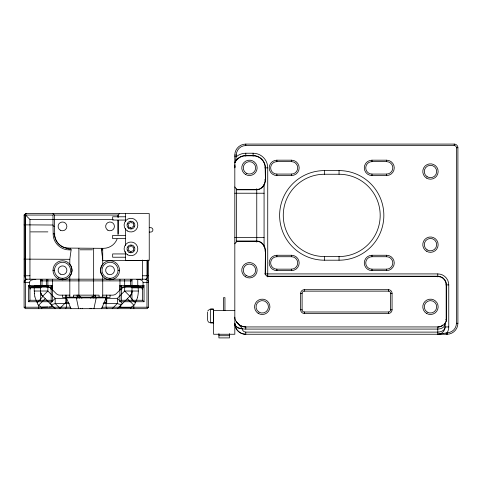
<?xml version="1.0" encoding="UTF-8"?>
<svg xmlns="http://www.w3.org/2000/svg" width="482" height="482" viewBox="0 0 482 482"><rect width="100%" height="100%" fill="white"/><g stroke="black" fill="none" stroke-linecap="round" stroke-linejoin="round"><path stroke-width="0.72" d="M118.084 233.71L118.084 220.28L118.084 233.71A14.629 14.629 0 0 1 118.048 234.8M256.761 242.097L256.761 241.337L236.421 241.452L236.644 241L256.761 241C261.883 240.976 265.618 246.188 265.443 251.032L265.443 273.613A3.127 3.127 0 0 0 265.618 274.698A2.247 2.247 0 0 0 266.95 276.017A3.657 2.109 45 0 0 267.733 276.499L437.789 276.499A8.387 8.387 0 0 1 446.169 284.886L446.169 319.626A7.314 5.169 -90 0 1 445.868 322.084A5.459 5.459 0 0 0 446.483 319.626L446.471 284.886A8.688 8.688 0 0 0 437.789 276.198L268.034 276.198A3.127 3.127 0 0 1 266.95 276.023M137.864 286.368C138.605 289.845 138.412 293.556 137.611 297.051M234.818 162.205A12.345 12.345 0 0 1 245.79 155.517L253.104 155.517A12.345 12.345 0 0 1 265.443 167.857L265.431 180.587A9.007 9.007 0 0 1 265.214 182.172C264.437 186.154 260.991 189.836 256.761 189.8L236.644 189.8L236.421 189.348L257.135 189.45A7.164 7.164 0 0 0 258.515 189.239L258.629 189.209A7.531 7.531 0 0 0 260.166 188.607L260.503 188.42A8.61 8.61 0 0 0 262.859 186.335L263.299 185.751A9.971 9.971 0 0 0 263.859 184.817L264.19 184.124A10.797 10.797 0 0 0 264.558 183.172L264.708 182.666A11.333 11.333 78 0 0 265.112 179.864M130.718 308.679C130.405 306.112 135.117 306.239 135.346 302.66A9.14 0.681 45 0 1 129.839 296.195L124.669 291.02L124.669 279.421M136.713 279.421A26.251 26.251 0 0 1 138.183 279.458C140.009 279.524 142.865 280.078 143.058 282.35L143.058 287.832L131.984 287.832L130.52 286.368L130.52 279.421L131.984 280.886L40.554 280.886L42.018 279.421L42.018 286.368L40.554 287.832L29.486 287.832L29.697 281.47L31.246 280.114L33.854 279.5A23.678 23.678 0 0 1 35.825 279.427M234.867 324.061A11.839 11.237 0 0 0 238.072 331.104L238.283 331.285A10.947 10.387 0 0 0 241.458 333.363L241.735 333.478A10.477 9.941 0 0 0 245.79 334.255L446.928 334.255L446.959 332.809M234.975 164.79L234.818 167.857A10.972 10.972 0 0 1 234.939 166.224M102.714 248.338L102.732 264.196L101.202 266.775L100.563 269.522A4.784 2.392 -90 0 0 100.563 271.041L101.202 273.782L102.732 276.361L102.726 297.34L99.069 297.34L99.069 295.147L73.469 295.147L73.469 297.34L69.812 297.34L69.812 276.361L71.342 273.782L71.975 271.041A4.784 2.392 -90 0 0 71.975 269.522L71.342 266.775L69.812 264.196L69.812 259.31L71.119 249.851L70.535 248.338M235.33 162.157L235.457 161.38M235.481 161.247L235.999 158.355M131.863 292.333L131.875 292.261A6.133 5.049 89.8 0 0 131.917 291.724L131.966 291.568A5.941 4.778 90 0 0 131.948 291.02A7.314 7.314 0 0 1 129.839 296.195L117.355 308.679M93.924 308.679L96.189 297.888M137.539 297.346L136.605 300.172M131.682 293.104L131.755 292.833A6.465 5.471 88.8 0 0 131.773 292.429M34.68 286.368L34.228 287.832L34.228 291.02L47.869 291.02L55.183 298.334L66.42 298.334M131.544 293.514L130.833 294.966M102.714 259.195L101.419 249.851L102.009 248.338M26.161 213.592L25.558 215.056L25.564 307.215L24.829 307.95M101.582 308.679L106.118 297.888L66.426 297.888L70.956 308.679M207.784 310.92L209.64 309.239M147.04 278.241L147.088 278.144A4.657 1.277 -90 0 0 147.432 277.174M65.582 308.679L66.426 307.215L66.426 297.159L106.112 297.159L106.112 307.215L106.956 308.679M25.992 213.592L24.956 215.056L24.956 275.764A1.771 0.488 -90 0 0 24.962 275.945A2.253 0.621 -90 0 0 25.106 277.102M146.649 278.825L146.552 278.933A12.134 3.332 -90 0 1 146.317 279.132M121.115 305.022L120.157 306.365L120.964 306.817M148.438 260.027L148.438 307.215L146.98 308.679L25.564 308.679L24.1 307.215L24.1 215.056L25.564 213.592L149.239 213.592L149.239 260.407L125.471 260.407L125.471 251.49M24.106 215.056L52.99 215.056L53.725 214.327M28.486 301.732L29.95 300.268L51.164 300.268L52.622 301.732L52.622 285.639L28.486 285.639L28.486 301.732L52.622 301.732M119.548 213.592L118.084 215.056L118.084 217.298L118.084 215.056L54.454 215.056L52.99 213.592M52.622 285.639L51.164 287.103L29.95 287.103L28.486 285.639M41.826 308.679C42.151 306.1 37.409 306.257 37.192 302.66A9.14 0.681 -45 0 0 42.699 296.195L47.869 291.02L47.869 279.421M45.194 298.689L38.729 305.154L38.729 308.679M59.575 308.679L65.793 302.461L65.793 295.147M130.52 280.886L131.255 280.156M112.186 308.679L117.355 303.509L117.355 298.334L124.669 291.02L138.316 291.02M119.916 301.732L121.38 300.268L142.588 300.268L144.052 301.732L144.052 285.639L119.916 285.639L119.916 301.732L144.052 301.732M144.052 285.639L142.588 287.103L121.38 287.103L119.916 285.639M265.443 273.613L264.775 273.915M268.034 276.198L267.733 276.873M89.929 308.57L90.315 308.227M146.239 279.192L26.293 279.186M29.486 287.832L32.035 286.368L45.941 286.368A7.314 7.314 0 0 1 51.11 288.513L56.141 293.544A5.483 5.483 0 0 0 60.015 295.147L69.812 295.147M443.247 333.532L439.614 334.159M443.313 333.52L445.326 333.104M69.083 249.851C60.611 250.044 52.948 242.464 53.183 233.951L54.454 233.71A14.629 14.629 0 0 0 69.083 248.338L69.083 249.851L71.119 249.851M49.152 306.98L52.285 306.612L51.466 305.022M210.489 322.826L213.412 322.82L210.489 322.826L210.489 309.113L213.412 309.113L213.412 322.826M234.818 310.486L213.604 310.486L213.604 334.255L234.818 334.255L234.818 155.059A10.972 10.972 0 0 1 245.79 144.088L454.243 144.088A3.657 3.657 0 0 1 457.9 147.745L457.9 323.283A10.972 10.972 0 0 1 446.928 334.255M234.818 156.74L236.282 156.74L236.282 155.059A9.507 9.507 0 0 1 245.79 145.552L454.243 145.552A2.193 2.193 0 0 1 456.436 147.745L456.436 323.283A9.507 9.507 0 0 1 447.067 332.791L447.091 334.255M456.436 147.745L457.9 147.745M236.282 156.74A14.629 14.629 0 0 1 245.79 153.228L253.104 153.228A14.629 14.629 0 0 1 267.733 167.857L267.733 276.403M234.818 155.059L236.282 155.059M276.873 160.181L291.502 160.181A7.682 7.682 0 0 1 299.183 167.857A7.682 7.682 0 0 1 291.502 175.538L276.873 175.538A7.682 7.682 0 0 1 269.197 167.857A7.682 7.682 0 0 1 276.873 160.181L276.873 161.639A6.218 6.218 0 0 0 270.655 167.857A6.218 6.218 0 0 0 276.873 174.074L291.502 174.074A6.218 6.218 0 0 0 297.719 167.857A6.218 6.218 0 0 0 291.502 161.639L276.873 161.639M371.959 160.181L386.588 160.181A7.682 7.682 0 0 1 394.264 167.857A7.682 7.682 0 0 1 386.588 175.538L371.959 175.538A7.682 7.682 0 0 1 364.278 167.857A7.682 7.682 0 0 1 371.959 160.181L371.959 161.639A6.218 6.218 0 0 0 365.742 167.857A6.218 6.218 0 0 0 371.959 174.074L386.588 174.074A6.218 6.218 0 0 0 392.806 167.857A6.218 6.218 0 0 0 386.588 161.639L371.959 161.639M264.775 167.857L267.733 167.857M324.416 170.598L339.045 170.598A44.802 44.802 0 0 1 383.847 215.4A44.802 44.802 0 0 1 339.045 260.202L324.416 260.202A44.802 44.802 0 0 1 279.62 215.4A44.802 44.802 0 0 1 324.416 170.598L324.416 174.255A41.145 41.145 0 0 0 283.271 215.4A41.145 41.145 0 0 0 324.416 256.545L339.045 256.545A41.145 41.145 0 0 0 380.19 215.4A41.145 41.145 0 0 0 339.045 174.255L324.416 174.255M265.443 179.768L265.148 167.857A12.044 12.044 0 0 0 253.104 155.813L245.79 155.813A12.044 12.044 0 0 0 234.818 162.892M234.818 193.228L264.076 193.228M125.471 216.78L112.668 216.78L112.668 220.069L125.471 220.069M24.829 214.327L29.95 219.455L113.306 219.455M53.183 233.951L52.99 225.022L24.1 224.853M149.287 227.673L150.703 227.673A2.193 2.193 0 0 1 152.896 229.872A2.193 2.193 0 0 1 150.703 232.065L149.287 232.065M30.685 231.878L47.869 231.878M125.471 235.355L112.668 235.355L112.668 238.644L125.471 238.644M234.818 237.572L264.076 237.572M80.06 249.803L92.484 249.803M101.419 249.851L102.714 249.851M265.443 251.032L265.148 273.915A3.657 2.109 45 0 0 265.624 274.692M125.471 253.936L112.668 253.936L112.668 257.225L125.471 257.225M276.873 255.261L291.502 255.261A7.682 7.682 0 0 1 299.183 262.943A7.682 7.682 0 0 1 291.502 270.619L276.873 270.619A7.682 7.682 0 0 1 269.197 262.943A7.682 7.682 0 0 1 276.873 255.261L276.873 256.725A6.218 6.218 0 0 0 270.655 262.943A6.218 6.218 0 0 0 276.873 269.161L291.502 269.161A6.218 6.218 0 0 0 297.719 262.943A6.218 6.218 0 0 0 291.502 256.725L276.873 256.725M371.959 255.261L386.588 255.261A7.682 7.682 0 0 1 394.264 262.943A7.682 7.682 0 0 1 386.588 270.619L371.959 270.619A7.682 7.682 0 0 1 364.278 262.943A7.682 7.682 0 0 1 371.959 255.261L371.959 256.725A6.218 6.218 0 0 0 365.742 262.943A6.218 6.218 0 0 0 371.959 269.161L386.588 269.161A6.218 6.218 0 0 0 392.806 262.943A6.218 6.218 0 0 0 386.588 256.725L371.959 256.725M69.812 259.31L24.1 259.135M102.714 260.485L148.438 260.485M52.99 270.282L54.454 270.282M118.084 270.282A8.043 8.043 0 0 1 106.016 277.246A8.043 8.043 0 0 1 106.016 263.311A8.043 8.043 0 0 1 118.084 270.282L119.548 270.282M265.245 273.915L437.789 273.915A10.972 10.972 0 0 1 448.76 284.886L448.76 326.941A10.972 10.972 0 0 1 447.067 332.791M24.106 275.764L29.95 275.764M142.588 275.764L148.432 275.764M29.486 282.35L24.1 282.35A2.928 2.928 0 0 1 27.028 279.421L27.028 279.421M143.058 282.35L148.438 282.35A2.928 2.928 0 0 0 145.516 279.421M445.796 284.886L448.76 284.886M34.343 286.007L46.772 286.007M125.766 286.007L138.201 286.007M29.95 287.471L30.48 287.471M50.634 287.471L51.164 287.471M121.38 287.471L121.904 287.471M142.063 287.471L142.588 287.471M29.95 288.929L30.48 288.929L30.48 287.103M51.164 288.929L50.634 288.929L50.634 287.103M121.38 288.929L121.904 288.929L121.904 287.103M142.588 288.929L142.063 288.929L142.063 287.103M304.305 289.682L388.414 289.682A3.657 3.657 0 0 1 392.071 293.339L392.071 309.799A3.657 3.657 0 0 1 388.414 313.457L304.305 313.457A3.657 3.657 0 0 1 300.648 309.799L300.648 293.339A3.657 3.657 0 0 1 304.305 289.682L304.305 291.146A2.193 2.193 0 0 0 302.106 293.339L302.106 309.799A2.193 2.193 0 0 0 304.305 311.993L388.414 311.993A2.193 2.193 0 0 0 390.607 309.799L390.607 293.339A2.193 2.193 0 0 0 388.414 291.146L304.305 291.146M300.648 293.339L302.106 293.339M390.607 293.339L392.071 293.339M102.726 295.147L112.523 295.147A5.483 5.483 0 0 0 116.403 293.544L121.428 288.513A7.314 7.314 0 0 1 126.603 286.368L140.503 286.368L143.058 287.832M106.118 298.334L117.355 298.334L122.53 303.509A7.314 4.224 45 0 1 117.355 303.509L103.124 303.509M65.793 302.461L68.715 302.461M103.823 302.461L106.751 302.461L106.751 295.147M69.414 303.509L55.183 303.509A7.314 4.224 -45 0 1 50.014 303.509L55.183 298.334L55.183 303.509L60.358 308.679M24.1 307.215L70.619 307.215M101.925 307.215L148.438 307.215M300.648 309.799L302.106 309.799M390.607 309.799L392.071 309.799M445.796 319.626L446.471 319.626M456.436 323.283L457.9 323.283M239.078 324.976L236.391 321.729L236.897 322.398A10.972 10.972 0 0 0 245.79 326.941L438.174 326.941M448.76 326.941L445.109 326.941A7.314 5.169 0 0 1 437.789 332.11L245.748 332.11L243.82 331.538L242.5 330.049A6.875 4.862 0 0 1 242.163 328.917L242.145 328.772A13.189 9.327 0 0 0 245.79 329.086L437.789 329.086A7.314 5.169 0 0 0 445.103 323.91M218.906 335.719L229.516 335.719M210.489 309.113L213.412 309.125M66.293 248.067L103.461 248.338A14.629 14.629 0 0 0 117.078 239.054M209.64 322.699L208.417 321.97L207.615 320.476M240.855 325.766L240.578 325.621A17.768 9.134 0.1 0 1 237.343 322.868M53.183 225.823L54.454 226.648M26.209 279.126L25.895 278.831A9.08 2.494 -90 0 1 25.594 278.409M82.223 308.227L82.615 308.57M239.229 325.115L241.898 328.134M147.709 307.95L146.98 307.215L146.98 260.485M127.35 298.689L133.815 305.154L133.815 308.679M41.289 280.156L42.018 280.886M41.856 295.189L55.183 308.679M237.271 322.88L236.897 322.398M236.349 321.657L236.349 321.657A7.417 7.417 0 0 1 234.818 317.144M41.765 295.044L41.458 294.538M37.192 302.66L36.765 301.913A16.804 16.635 34.2 0 1 36.53 301.503L34.909 296.966M41.41 294.454L41.193 294.002M34.873 296.792L34.33 293.333M76.343 297.888L78.608 308.679M54.719 236.499L54.454 215.056M454.243 144.088L454.243 145.552M445.103 323.133L445.103 326.941A7.314 7.314 0 0 1 437.789 334.255L437.789 326.941A7.314 7.314 0 0 0 442.759 324.988M437.789 273.915L437.789 276.873M388.414 289.682L388.414 291.146M388.414 311.993L388.414 313.457M386.588 160.181L386.588 161.639M386.588 174.074L386.588 175.538M386.588 255.261L386.588 256.725M386.588 269.161L386.588 270.619M371.959 174.074L371.959 175.538M371.959 269.161L371.959 270.619M339.045 170.598L339.045 174.255M339.045 256.545L339.045 260.202M324.416 256.545L324.416 260.202M304.305 311.993L304.305 313.457M291.502 160.181L291.502 161.639M291.502 174.074L291.502 175.538M291.502 255.261L291.502 256.725M291.502 269.161L291.502 270.619M276.873 174.074L276.873 175.538M276.873 269.161L276.873 270.619M264.076 184.407L264.076 246.832M256.761 188.703L256.761 241.476M253.104 153.228L253.104 156.186M245.79 144.088L245.79 145.552M245.79 153.228L245.79 156.186M245.79 326.941L245.79 329.086M245.79 332.11L245.79 334.255A10.972 10.972 0 0 1 234.939 324.916M236.644 188.703L236.644 242.097M229.516 333.598L229.516 337.9L218.906 337.912L218.906 333.598M224.943 310.486L224.943 297.683L223.479 297.683L223.479 310.486M207.561 312.041L207.561 319.903M147.582 260.027L147.582 275.764A1.844 0.506 -90 0 1 147.558 276.355M142.588 259.997L142.588 279.421M142.588 285.639L142.588 300.268M138.201 285.639L138.201 287.103M137.762 279.421L137.762 286.007M131.984 279.421L131.984 300.268M125.766 285.639L125.766 287.103M125.471 213.592L125.471 221.768M125.471 228.456L125.471 245.543M121.38 285.639L121.38 300.268M119.97 279.421L119.97 289.977M110.041 278.325L110.041 279.789M110.041 295.147L110.041 297.34L106.383 297.34L106.383 295.147M95.412 295.147L95.412 297.34A3.657 3.657 0 0 0 93.134 298.141M95.044 295.147L95.044 298.075M93.653 248.338L93.653 297.159M91.755 308.257L91.755 308.679M80.783 308.257L80.783 308.679M78.885 248.338L78.885 297.159M77.494 295.147L77.494 298.075M77.126 295.147L77.126 297.34A3.657 3.657 0 0 1 79.41 298.141M66.154 295.147L66.154 297.34L62.497 297.34L62.497 295.147M62.497 278.325L62.497 279.789M52.99 215.056L52.99 225.022M52.574 279.421L52.574 289.977M51.164 285.639L51.164 300.268M46.772 285.639L46.772 287.103M46.338 279.421L46.338 286.007M40.554 279.421L40.554 300.268M34.343 285.639L34.343 287.103M29.95 219.455L29.95 279.421M29.95 285.639L29.95 300.268M439.602 333.96A22.817 19.913 -75.8 0 1 437.789 334.122M236.445 241.47A15.189 15.189 0 0 1 234.794 243.826M445.681 322.283A8.845 8.845 0 0 1 438.174 326.989M234.794 186.974A15.189 15.189 0 0 1 236.445 189.33M236.204 156.722A10.345 0.633 -80.3 0 1 235.999 157.891M245.778 327.007A7.332 3.772 0 0 1 240.934 325.73M242.085 328.573A7.314 5.29 0 0 1 234.818 323.283A11.954 11.044 32.5 0 0 234.848 324.061A7.314 5.163 -4.1 0 0 242.139 328.718M256.761 241.337A7.146 7.146 0 0 1 258.111 241.47L258.521 241.56A7.423 7.417 0 0 1 259.569 241.91L260.172 242.193A8.423 8.423 0 0 1 262.443 243.97L262.835 244.416A9.73 9.73 0 0 1 263.672 245.639L263.835 245.934A10.514 10.508 0 0 1 264.413 247.212L264.528 247.549A11.11 11.11 0 0 1 264.907 248.971L264.961 249.266A11.429 11.423 0 0 1 265.106 250.58L265.118 251.032A1.006 0.572 -77.2 0 1 264.992 251.14M264.841 179.714A1.193 0.53 64.4 0 1 265.01 179.888M445.482 333.164A8.061 1.06 -9.2 0 1 446.989 332.893M241.741 328.393A9.254 4.483 -77.7 0 1 241.898 328.838M34.415 293.327A25.407 24.154 -90 0 1 34.312 291.02M90.664 298.256A5.483 5.483 0 0 1 95.412 295.514M77.126 295.514A5.483 5.483 0 0 1 81.88 298.256M42.699 296.195A7.314 7.314 0 0 1 40.554 291.02M40.584 292.478A6.043 5.073 -89.2 0 1 40.44 291.02M41.06 293.845A7.212 6.718 -77.1 0 1 40.904 293.448M40.795 293.177A6.724 5.977 -85.4 0 1 40.669 292.713M136.448 300.105A17.328 16.997 -42.3 0 1 135.195 302.569M131.61 293.08A7.031 6.278 84.9 0 1 131.478 293.484M130.984 295.219A7.212 6.923 0.2 0 1 130.236 296.231M119.349 307.721A9.188 1.765 -8 0 1 119.241 306.986M130.471 307.643A15.014 1.091 0.1 0 1 119.277 307.209M48.049 306.92A15.02 0.572 -1.3 0 1 41.759 307.118M25.564 278.313A4.814 1.319 90 0 1 25.118 277.198M146.98 278.349A8.736 2.398 -90 0 1 146.709 278.747M147.546 276.451A2.446 0.675 90 0 1 147.456 277.048M66.275 248.158A14.888 14.4 0 0 1 54.815 236.481M130.718 227.968A0.651 0.651 0 0 0 131.941 227.805A1.301 1.301 0 0 1 133.309 226.745A0.651 0.651 0 0 0 133.779 225.606A1.301 1.301 0 0 1 133.544 223.895A0.651 0.651 0 0 0 132.791 222.919A1.301 1.301 0 0 1 131.194 222.262A0.651 0.651 0 0 0 129.971 222.425A1.301 1.301 0 0 1 128.604 223.485A0.651 0.651 0 0 0 128.134 224.624A1.301 1.301 0 0 1 128.369 226.335A0.651 0.651 0 0 0 129.122 227.311A1.301 1.301 0 0 1 130.718 227.968M127.338 230.938A6.856 6.856 0 0 0 137.81 225.335A6.856 6.856 0 0 0 127.718 219.069A6.856 6.856 0 0 0 127.338 230.938M128.881 228.456A3.934 3.934 0 0 0 134.882 225.239A3.934 3.934 0 0 0 129.098 221.648A3.934 3.934 0 0 0 128.881 228.456M130.182 251.646A0.651 0.651 0 0 0 131.417 251.712A1.301 1.301 0 0 1 132.96 250.929A0.651 0.651 0 0 0 133.635 249.899A1.301 1.301 0 0 1 133.731 248.176A0.651 0.651 0 0 0 133.171 247.073A1.301 1.301 0 0 1 131.725 246.127A0.651 0.651 0 0 0 130.495 246.061A1.301 1.301 0 0 1 128.953 246.838A0.651 0.651 0 0 0 128.278 247.875A1.301 1.301 0 0 1 128.182 249.598A0.651 0.651 0 0 0 128.742 250.7A1.301 1.301 0 0 1 130.182 251.646M127.483 254.797A6.856 6.856 0 0 0 137.81 248.935A6.856 6.856 0 0 0 127.573 242.922A6.856 6.856 0 0 0 127.483 254.797M128.965 252.279A3.934 3.934 0 0 0 134.888 248.917A3.934 3.934 0 0 0 129.013 245.465A3.934 3.934 0 0 0 128.965 252.279M246.338 173.243A6.218 6.218 0 0 0 255.665 167.857A6.218 6.218 0 0 0 246.338 162.476A6.218 6.218 0 0 0 246.338 173.243M246.145 275.523A6.218 6.218 0 0 0 255.659 270.48A6.218 6.218 0 0 0 246.537 264.763A6.218 6.218 0 0 0 246.145 275.523M427.166 249.923A6.218 6.218 0 0 0 436.686 244.886A6.218 6.218 0 0 0 427.564 239.162A6.218 6.218 0 0 0 427.166 249.923M258.942 312.095A6.218 6.218 0 0 0 268.462 307.052A6.218 6.218 0 0 0 259.334 301.334A6.218 6.218 0 0 0 258.942 312.095M427.166 312.095A6.218 6.218 0 0 0 436.686 307.052A6.218 6.218 0 0 0 427.564 301.334A6.218 6.218 0 0 0 427.166 312.095M427.166 176.78A6.218 6.218 0 0 0 436.686 171.743A6.218 6.218 0 0 0 427.564 166.019A6.218 6.218 0 0 0 427.166 176.78M245.368 276.764A7.682 7.682 0 0 0 257.123 270.535A7.682 7.682 0 0 0 245.85 263.467A7.682 7.682 0 0 0 245.368 276.764M258.165 313.33A7.682 7.682 0 0 0 269.92 307.106A7.682 7.682 0 0 0 258.653 300.039A7.682 7.682 0 0 0 258.165 313.33M426.389 313.33A7.682 7.682 0 0 0 438.144 307.106A7.682 7.682 0 0 0 426.877 300.039A7.682 7.682 0 0 0 426.389 313.33M245.368 174.363A7.682 7.682 0 0 0 257.123 168.14A7.682 7.682 0 0 0 245.85 161.072A7.682 7.682 0 0 0 245.368 174.363M426.389 178.021A7.682 7.682 0 0 0 438.144 171.797A7.682 7.682 0 0 0 426.877 164.73A7.682 7.682 0 0 0 426.389 178.021M426.389 251.164A7.682 7.682 0 0 0 438.144 244.934A7.682 7.682 0 0 0 426.877 237.867A7.682 7.682 0 0 0 426.389 251.164M104.684 278.138A9.507 9.507 0 0 0 119.524 270.992A9.507 9.507 0 0 0 105.913 261.714A9.507 9.507 0 0 0 104.684 278.138M58.479 277.246A8.043 8.043 0 0 0 70.547 270.282A8.043 8.043 0 0 0 58.479 263.311A8.043 8.043 0 0 0 58.479 277.246M57.744 278.512A9.507 9.507 0 0 0 72.005 270.282A9.507 9.507 0 0 0 57.744 262.045A9.507 9.507 0 0 0 57.744 278.512M107.848 230.197A4.386 4.386 0 0 0 114.433 226.395A4.386 4.386 0 0 0 107.848 222.594A4.386 4.386 0 0 0 107.848 230.197M60.304 230.197A4.386 4.386 0 0 0 66.89 226.395A4.386 4.386 0 0 0 60.304 222.594A4.386 4.386 0 0 0 60.304 230.197M107.848 274.083A4.386 4.386 0 0 0 114.433 270.282A4.386 4.386 0 0 0 107.848 266.48A4.386 4.386 0 0 0 107.848 274.083M60.304 274.083A4.386 4.386 0 0 0 66.89 270.282A4.386 4.386 0 0 0 60.304 266.48A4.386 4.386 0 0 0 60.304 274.083"/></g></svg>
